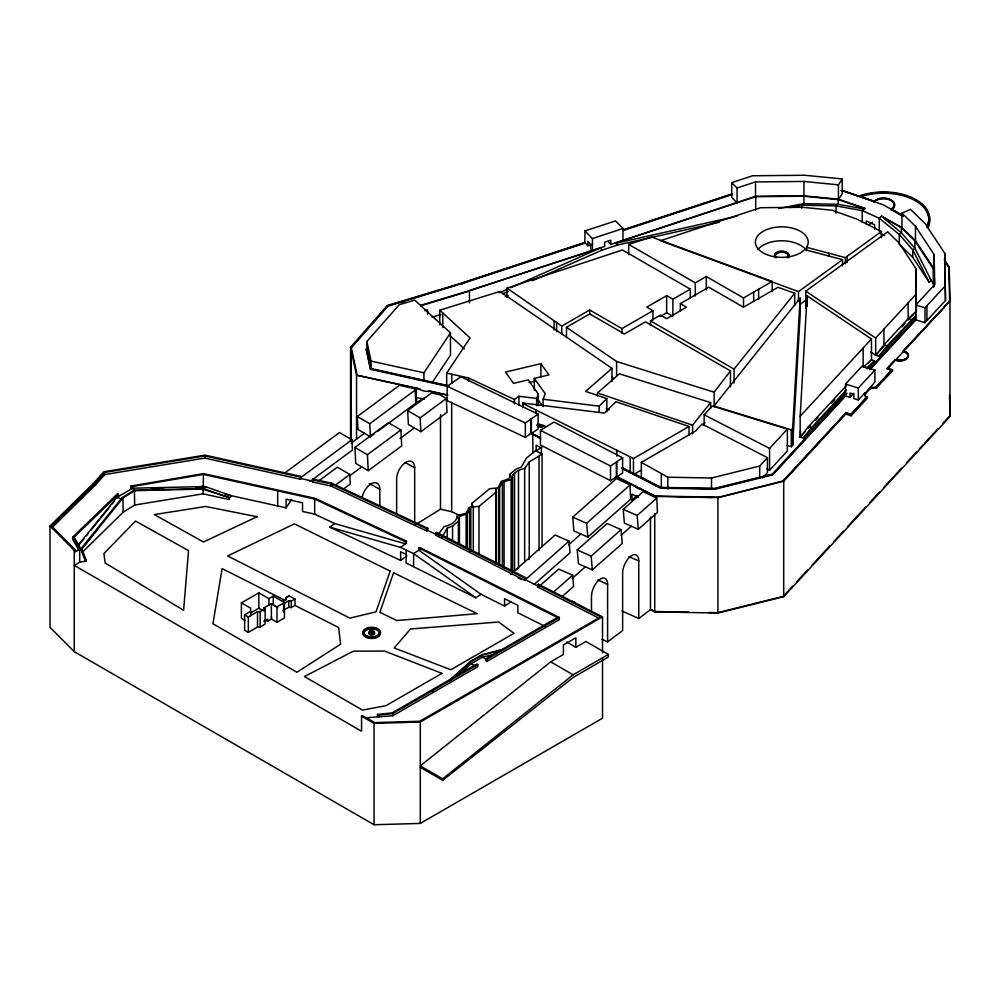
<?xml version="1.0" encoding="UTF-8"?>
<svg xmlns="http://www.w3.org/2000/svg" width="1000" height="1000" viewBox="0 0 1000 1000"><rect width="100%" height="100%" fill="white"/><g stroke="black" fill="none" stroke-linecap="round" stroke-linejoin="round"><path stroke-width="1.5" d="M78.737 550.237L81.812 550.262L81.925 549.075L81.1 549.225L80.988 550.425L81.812 550.262L81.862 548.763L123.025 497.938L134.662 490.675L202.675 489.1L229.188 497.612L203.137 488.575L134.412 490.175L122.112 497.625L80.925 548.737L85.575 561.112L80.925 548.737L81.862 548.763L86.412 560.962L79.713 562.212L74.25 565.375L361.562 731.25L361.562 716.15L363.137 715.987L374.625 722.613L419.775 721.263L600.588 616.862L537.513 584.75L537.513 586.9L599.212 618.325M374.1 434L370.412 436.725L357.975 429.513L357.3 416.525L399.475 385.3L416.512 389.075L415.838 403.088L377.788 431.262M792.663 428.387L800.138 298.137L713.938 406.05L791.312 429.85L792.663 428.387L792.663 445.238L791.312 446.7L786.85 445.325M792.663 445.238L800.138 315L800.138 298.137M844.112 393.812L803.288 438.05L800.175 437.1L800.175 416.225L807.087 295.825L871.45 339L871.45 359.862L868.35 363.225M805.425 431.413L800.175 437.1L800.525 430.925M131.738 486.613L131.738 488.775L130.812 488.237L130.812 486.075L131.738 486.613L203.438 474.412L203.113 493.8L228.637 499.45L231.163 495.65L205.637 486.75L203.438 486.262L196.1 487.463L201.975 487.337M621.987 468.475L660.688 488.188L715.013 489.162L772.812 474.8L845.512 396.025L849.987 397.4L849.987 393.088L853.875 394.275L853.875 398.587L858.337 399.963L864.775 392.987L865.312 396.262L866.963 397.212L850.925 414.6L866.963 396.788L867.463 398.088L851.162 415.763L846.5 414.325L846.5 413.175L783.713 481.213L717.788 497.612L783.238 480.913L846.137 412.688L850.925 414.162M203.425 490.075L203.137 488.575L202.862 490.037M228.637 499.45L228.875 498.088M228.95 498.975L229.188 497.612M80.988 550.425L80.925 548.737L81.925 549.075M458.363 544.25L458.363 521.2L459.45 516.462L467.362 513.775L470.675 507.2L478.975 506.425L496.425 491.938L496 489.125L499.625 487.388L502.413 481.912L511.112 479.738C511.875 472.837 518.638 469.75 524.663 468.488L529.237 462.013L542.087 454.025L535.487 450.637L526.325 458.225L521.312 467.013L516 469.125L510.2 473.95L509.113 478.7L501.2 481.388L498 487.912L489.588 488.738L472.137 503.212L472.137 506.337M472.137 503.212L472.562 506.037L468.938 507.775L466.15 513.25L457.45 515.413C456.625 522.25 449.9 525.438 443.9 526.663L439.325 533.138M536.638 405.763L536.638 398.45L538.3 393.975L528.2 379.875L513.55 383.375L505.475 372.1L540.862 363.65L548.95 374.925L534.3 378.425L534.3 390.138M543.1 406.562L543.1 399.237L545.188 393.612L534.3 378.425M865.512 394.525L865.512 395.238L864.438 394.625L864.775 392.987M312.725 479.837L313.05 479.087L331.737 483.237L427.725 528.3L427.725 530.462L426.788 531L331.075 486.062L312.725 482L312.725 479.837L331.075 483.9L426.788 528.85L427.725 528.3M312.725 482L313.05 479.087M806.575 250.4L806.575 247.3L807.837 244.688A26.412 15.25 0 0 0 777.1 227.1A26.412 15.25 0 0 0 758.975 249.788A26.412 15.25 0 0 0 802.1 251.863L804.737 249.613L842.55 259.688L842.55 265.863M442.238 536.925L447.25 528.138L452.562 526.038L458.363 521.2M842.2 178.95L842.2 193.762L838.438 199.662L838.438 184.85L842.2 178.95L804.788 175.263L752.525 175.775L731.737 182.625L731.737 197.438L737.062 202.825L737.062 188.012L731.737 182.625M903.125 216.525L891.137 209.613L892.837 207.613A10.725 6.188 0 0 0 890.075 199.6A10.725 6.188 0 0 0 875.962 200.138L874.338 201.788L875.962 200.562A10.725 6.188 0 0 1 890.075 200.037A10.725 6.188 0 0 1 892.837 208.038L891.125 209.325L883.55 204.95L843.65 191.05L874.025 201.238L875.713 199.988A11.075 6.4 0 0 1 891.375 199.988A11.075 6.4 0 0 1 891.375 209.037L902.05 215.2M52.638 527.05L95.688 484.738L104.75 474.562L204.862 458.1L300.475 479.275L300.938 476.413L204.925 455.138L103.837 471.763L94.537 482.212L50 525.975L50 627.35L74.25 651.65L374.038 824.737L420.288 823.425L602.513 718.213L602.513 658.95M300.475 479.275L300.938 476.413M204.163 488.963L205.637 486.75L205.637 487.463M225.15 494.325L286.1 507.825L291.788 499.288M423.925 380.275L423.925 372.8L450.462 332.875L414.688 300.113L399.162 304.788L366.887 341.475L366.887 348.95L371.1 368.575L447.775 385.55M351.238 347.812L387.825 306.212L462.163 283.387L387.825 305.788L351.238 347.375L357.15 375.3L419.575 388.7C418.038 390.1 429.55 392.725 429.012 390.788L447.688 394.925M419.338 389.487L419.575 388.7M432.488 382.212L450.462 355.163L450.462 332.875M428.775 391.575L429.012 390.788M446.688 384.837L446.688 373.125L470.062 337.95L439.775 310.2L499.888 291.462L611.987 368.338L611.987 381.525M783.238 480.913L846.137 412.688M828.1 413.95L845.962 390.4M714.112 406.788L714.112 392.212L730.462 370.9L645.475 321.838L624.45 333.975L589.712 313.913L566.487 327.325L566.487 337.525M800.175 437.1L808.45 426.688L846.338 385.637M803.288 438.05L811.562 427.638L846.287 390.012M870.5 351.812L875.675 355.288L883.962 344.875L908.15 318.675L916.425 311.137L915.85 268.475L898.975 242.875L887.675 231.788L805.775 291.15L805.775 308.387M916.425 293.888L875.675 338.05L875.675 355.288L878.787 356.25L887.062 345.838L916.425 314.913M734.075 383.075L734.075 369.125L794.7 293.225L777.962 287.312L743.487 307.225L708.775 287.188L680.35 303.6L680.35 311.35M692.575 433.8L692.575 425.163L710.6 402.587L619.388 373.787L597.463 392.962L597.463 395.838M703.012 425.05L704.912 422.675M84 546.375L92.788 535.45M94.75 533.025L96.7 530.6M77.7 545.775L116.95 497.312L132.725 488.2L203.438 486.587M78.587 545.4L84.338 538.3M86.263 535.925L88.175 533.562M91.05 530.013L110.237 506.325M112.15 503.95L114.075 501.587M350.55 440.938L350.55 347.312L387.325 305.5L461.85 283.05L584.913 242.463L587.75 245.775L592.125 244.325M117.463 495.938L118.4 496.475L118.4 494.325L117.463 493.775L72.688 537.137L78.662 547.725L78.662 549.875L75.213 551.875L75.213 549.712L51.525 525.975L95.688 482.587L104.75 472.413L204.862 455.938L300.475 477.125M517.175 568.862L512.587 572.362L512.587 475.363M704.137 425.712L704.137 414.787L712.262 406L787.375 429.113L787.375 450.962L769.562 470.262L766.838 468.862M769.562 470.262L769.562 448.413L787.375 429.113M800.175 416.225L871.45 339M641.338 462.35L667.837 477.212L711.525 478L759.7 466.025L767.438 457.65L702.013 424.012L695.475 431.1L641.338 462.35L641.338 477.275L657.3 486.5M915.825 319.837L915.825 305.025L934.762 284.513L934.087 254.525L915.487 226.312L901.963 213.162L910.475 209.35L925.163 223.625L944.762 253.35L945.487 300.45L925 322.65L915.825 319.837L870.512 368.938M845.512 396.025L845.512 384.087L862.075 366.138L874.9 370.087L874.9 382.013L864.775 393.713M762.6 477.812L767.438 472.575L767.438 457.65M808.575 428L810.675 425.725M815.925 420.025L818.025 417.75M831.675 402.962L834.825 399.55M875.675 355.288L883.962 346.312M901.838 326.95L904.987 323.525M910.212 317.863L916.425 311.137M867.212 368.787L874.562 360.825L871.45 359.862L863.175 367.4L863.175 347.975M878.787 356.25L916.4 315.487M925 322.65L925 307.838L945.487 285.637M846.975 393.2L772.337 474.075L714.887 488.35L660.95 487.375L622.325 467.7M869.975 368.275L916.225 318.163M621.987 468.05L660.688 487.75L715.013 488.738L772.812 474.375L845.512 395.588M869.463 369.65L915.825 319.4M858.337 399.963L858.337 388.025L874.9 370.087M849.987 397.4L853.775 393.288M886.988 368.5L891.725 370.387L886.988 368.5L895.037 359.775L897.887 360.112A8.225 4.75 0 0 0 907 357.713A8.225 4.75 0 0 0 905.362 352.013L903.275 350.838L950 301.025L950 416.5L783.713 596.688L717.913 613.038L654.737 611.888L650.462 609.712L650.462 517.025M886.988 368.925L893.138 362.262M903.275 351.275L903.863 351.025A8.762 5.062 0 0 1 907.475 357.863A8.762 5.062 0 0 1 895.625 359.95L895.037 360.2L897.887 360.538A8.225 4.75 0 0 0 907 358.15A8.225 4.75 0 0 0 905.362 352.438L903.275 351.275L918.988 334.263M921.075 331.987L942.013 309.312M944.1 307.038L949.338 300.938M887.913 369.45L887.913 368.3L950 301.025L949.237 267.238L944.237 259.637M864.6 394.712L869.388 389.525M887.913 368.3L892.575 369.738L892.575 370.887L876.175 387.95L876.175 386.8L891.725 369.963M891.725 370.387L876.175 387.238L872.138 387.463L868.512 388.938M851.162 415.763L851.162 414.613L867.463 396.938M876.775 388.013L876.775 386.863L892.575 369.738M792.75 586.062L783.238 596.388L719.275 612.288M796.988 581.487L807.562 570.025M811.8 565.438L829.788 545.95M834.013 541.362L843.538 531.05M847.775 526.462L865.763 506.975M869.987 502.388L879.513 492.075M883.737 487.488L901.725 468M907.013 462.262L916.538 451.95M919.712 448.512L922.887 445.075M925 442.775L937.7 429.025M942.987 423.288L949.338 416.413M118.4 494.325L74.138 537.225L79.713 547.112L79.713 562.212M82.925 551.712L123.025 512.312L134.662 505.05L203.113 493.8M599.163 412.013L599.163 406.163L606.838 398.6L585.6 391.413L611.987 368.338M787 257.638L787.875 256.775A6.6 3.812 0 0 0 780.987 251.513A6.6 3.812 0 0 0 776.525 257.587M719.2 222.325L617.463 245.05L615.388 242.95L755.525 196.3L803.975 195.837L838.438 199.225L864.737 208.263L862.237 210.625L836.038 205.912L801.762 205.225L789.862 207.537M864.737 208.263L864.4 209.013L838.2 204.3L803.925 203.625L778.65 208.525M866.275 368.35L874.562 360.825M449.338 680.375L470.625 661.225L481.838 654.75L504.775 648.9M449.9 680.7L471.188 661.55L482.4 655.075L502.388 649.975M458.663 675L471.188 663.7L482.4 657.237L495.688 653.875M572.712 517.15L616.425 478.525L630 484.95L630.65 499.212L587.825 537.05L573.9 530.938L572.712 517.15L586.65 523.263L587.825 537.05M510.5 574.425L555.1 535.025L569.038 541.138L570.037 552.788L534.3 584.35M586.65 523.263L630 484.95M525.237 579.825L569.038 541.138M568.638 544.812L580.875 534M630.65 499.212L631.962 499.888L637.212 495.7M577.225 549.987L607.163 523.525L621.1 529.637L622.275 543.425L592.337 569.875L578.413 563.775L577.225 549.987L591.163 556.087L592.337 569.875M623.2 509.363L643.213 491.675L656.787 498.1L657.438 512.362L638.312 529.263L624.388 523.15L623.2 509.363L637.137 515.462L638.312 529.263M539.575 585.988L558.713 569.087L572.638 575.188L573.6 586.438L562.163 596.55M591.163 556.087L621.1 529.637M637.137 515.462L656.787 498.1M553.188 592.375L572.638 575.188M572.137 578.513L585.363 566.825M621.025 535.312L631.337 526.2M869.562 368.562L873.1 365.6M442.7 780.288L573.1 677.525L608.362 656.963L608.362 654.438L585.95 641.5L575.85 647.325L575.85 637.812L563.4 645L563.4 654.513L550.688 661.85L420.288 765.9L442.7 778.85L442.7 780.288L420.288 767.337M442.7 778.85L573.1 674.8L608.362 654.438M370.412 436.725L369.75 423.738L416.512 389.075M602.025 639.375L607.6 641.85L622.638 630.575L622.638 573.05A13.213 6.575 -66 0 1 630.7 556.225A13.213 6.575 -66 0 1 638.763 560.962L638.763 618.488L622.05 611.062M638.763 618.488L650.863 609.412L655 611.512L688.688 612.125M868.863 224.925L872.537 222.2M862.237 222.125L862.237 210.625L879.262 218.263L899.275 234.438L899.275 244.2L912.725 257.288L929.225 282.3L931.375 280.688L914.887 248.275L901.438 232.825L881.425 216.225L901.963 227.55L915.487 240.7L934.087 268.9L934.45 285.4M284.738 473.038L339.462 432.525L351.912 439.738L352.438 450.025L309.962 481.488M300.675 477.675L351.912 439.738M351.25 443.013L364.425 433.25M354.9 447.45L388.375 422.675L400.887 429.925L401.712 445.875L368.25 470.662L355.737 463.413L354.9 447.45L367.425 454.7L368.25 470.662M407.663 410.625L431.562 392.925L439.787 394.75L446.312 398.525L447.025 412.337L420.887 431.688L408.375 424.438L407.663 410.625L420.175 417.875L420.887 431.688M318.188 481.362L337.312 467.2L349.825 474.45L350.312 483.938L343.088 489.275M367.425 454.7L400.887 429.925M420.175 417.875L446.312 398.525M335.375 485.15L349.825 474.45M349.775 475.725L361.725 466.875M399.988 438.55L414.363 427.9M798.487 300.9L798.487 291.625L842.55 259.688M806.575 247.3L845.375 257.638L881.413 231.513L856.525 218.975L832.013 210.2L802.575 207.3L760.525 207.712L660.4 240.712L798.487 291.625M799.75 304.613L806.038 300.05M610.525 480.675L610.525 466.012L622.612 457.775L554.012 422.05L540.45 430.325L540.45 444.988L610.525 480.675L616.825 476.6L636.525 486.625L636.087 487.35L639.562 489.125L640 488.4L655 496.037L717.788 497.175M655 496.037L616.825 477.025L622.612 472.875L622.612 457.775M540.788 438.812L538.3 437.55L538.737 436.825L531.375 433.15L525.35 437.362L447.175 400.662L447.175 386.287L460.938 376.75L538.075 414.162L538.075 428.975L531.375 433.587L531.375 418.775L538.075 414.162M406.95 555.95L400.65 560.425L329.75 527.125L334.75 523.575L405.487 543.85L406.425 543.312L406.425 541.15L315.35 498.387L203.5 473.612L130.812 486.075M514.4 403.875L514.4 399.475L518.938 396.262L536.638 398.45M522.6 407.738L523.05 403.038L604.412 413.075L615.95 401.725L689.038 426.475L689.038 435.238M525.35 437.362L525.35 422.987L531.375 418.775M545.388 426.25L543.925 425.55L541.225 427.4L537 425.412M329.75 527.125L400.487 547.4L405.487 543.85L405.487 541.7L406.425 541.15M435.637 533L436.475 532.413L439.95 534.038L525.65 577.688L525.65 579.85L524.712 580.388L435.637 535.163L435.637 533L524.712 578.225L525.65 577.688M435.637 535.163L436.475 534.562L436.475 532.413M415.163 390.112L415.838 403.088L424.012 398.237M541.975 447.075L536.15 450.975L536.15 445.225L541.438 447.938L541.438 453.688M400.487 547.4L406.112 550.05L406.112 562.987L475.838 597.75L481.037 594.3L504.6 606.112L511 601.862M538.3 437.55L538.737 436.825M636.087 487.35L636.525 486.625M639.562 489.125L640 488.4M415.962 524.4L440.5 509.212L451.662 511.688L460.062 515.638M130.812 488.237L132.037 487.525M74.25 651.65L74.25 550.275L75.213 549.712M78.662 547.725L79.713 547.112M561.812 333.875L561.812 326.087L589.712 309.988L621.962 328.612L652.95 310.725L652.95 320.05M690.312 298.488L690.312 289.15L672.875 299.212L666.65 295.625L646.725 307.125L652.95 310.725M628.7 254.675L628.7 244.412L695.288 282.85L706.287 276.5L743.487 297.975L772.163 281.425L772.163 291.688M650.462 325.5L650.462 320.863L660.425 315.113L666.65 318.7L686.575 307.2L680.35 303.6M660 316.562L666.65 312.738L672.875 316.325M891.375 209.037L903.125 216.1M537 424.975L541.7 427.125L538.713 426.25M245.362 620.588L241.4 618.3L241.4 602.888L258.837 592.825L268.9 598.625L273.25 596.112L284.45 602.575L284.45 618L276.975 622.312L271.775 619.3L271.375 616.912M263.9 610.913L263.9 607.975L265.15 608.688L265.15 624.1L260.163 626.987L257.525 627.075L248.337 632.375L244.6 630.212L244.6 614.8L250.65 611.312M250.787 612.888L258.837 608.237L262.613 610.413M244.6 614.8L248.337 616.962L257.525 611.663L260.163 611.562L265.15 608.688M263.9 607.975L271.375 603.663L276.975 606.888L284.45 602.575M283.163 610.475L288.762 607.238L291.25 607.6L294.988 605.438L294.988 598.975L289.025 595.95L285.663 597.9L286.275 599.325L282.913 601.275M283.163 604L288.762 600.763L291.25 601.125L294.988 598.975M263.9 621.225L267.638 619.075L267.638 621.225L264.975 619.688M267.638 621.225L271.375 619.075L271.375 603.663M418.8 548L419.738 547.463L559.338 617.45L559.338 619.612L486.925 661.413L485.988 660.875L485.988 658.725L557.4 617.487L418.8 548L418.8 550.163L481.037 594.3M419.738 549.612L413.612 553.612L413.612 566.55M522.6 403.363L633.462 458.55L689.038 426.475M633.462 474.637L641.4 470.05M868.512 389.663L872.138 388.175L876.175 387.95M537.513 584.75L538.45 584.212L602.513 616.838L602.513 652.712M537.513 586.9L538.45 586.362L538.45 584.212M377.438 716.612L377.438 714.45L378.562 715.1L392.85 713.562L477.738 664.562L477.738 666.712L392.85 715.725L366 717.837M485.988 658.725L486.925 659.262L559.338 617.45M361.562 716.15L374.038 723.35L420.288 722.038L602.513 616.838M289.025 595.95L285.65 597.888L285.663 600.487M499.35 292.75L507.887 289M510.737 287.75L600.425 247.887L469.137 290.75L420.688 305.35M502.512 293.9L508.212 291.388M532.413 280.75L602.175 250.087L617.463 245.05M628.7 244.412L651.587 236.975L772.163 281.425M584.913 242.463L584.913 230.963L615.5 220.875L623.038 228.487L622.925 240.312M737.062 188.012L755.525 181.925L803.975 181.45L838.438 184.85M584.913 230.963L592.45 238.575L623.038 228.487M622.888 229.95L732.175 193.9M462.163 283.812L461.987 283.212L585.062 242.625M623.038 230.1L732.2 194.1M461.987 283.637L585.062 243.05M623.038 230.538L732.2 194.537M608.288 241.925L610.8 244.462L755.713 196.688L803.925 196.213L838.2 199.587L864.737 208.688M506.962 297.462L506.962 288.125L622.45 249.975L690.312 289.15M505.262 296.425L508.225 295.45M400.525 302.575L404.95 301.238M420.6 305.8L469.45 291.087L469.45 302.938M424.925 310.675L427.562 309.887L427.562 314.2M432.05 317.162L441.025 314.462M529.062 382.575L534.963 381.163M737.188 216.15L615.712 243.275L615.388 242.512M85.688 559.925L86.512 559.763M874.338 201.35L843.65 191.05M377.438 714.45L392.212 712.862L476.812 664.025L477.738 664.562M151.275 488.5L163.637 488.212M679.5 496.912L711.663 497.5M708.6 612.487L717.788 612.65M840.962 190.575L843.775 190.863M543.1 399.237L599.163 406.163M446.688 373.125L468.638 377.987L514.4 399.475M366.887 341.475L371.1 361.087L423.925 372.8M447.312 386.287L370.5 369.275L366.2 348.888L370.5 368.85L448.825 386.2M350.55 347.312L356.55 375.15L419.575 389.137M428.775 391.15L447.688 395.363M424.137 399.175L416.613 397.512L416.613 403.263M300.938 478.562L313.05 481.25M203.438 474.412L314.675 499.062L405.487 541.7M334.75 523.575L314.675 514.15L302.538 511.463L302.538 502.837L286.1 499.2L286.1 507.825M537.962 423.8L543.925 425.55M915.825 305.025L925 307.838M908.15 318.675L911.25 319.625M887.062 345.838L883.962 344.875L883.962 329.075M845.512 384.087L858.337 388.025M865.312 396.987L867.463 398.088M846.137 413.125L851.162 414.613M808.45 426.688L811.562 427.638L811.562 429.075M566.487 327.325L616.6 361.475L714.112 392.212M597.463 392.962L692.575 425.163M606.237 408.888L609.163 409.875M116.95 497.312L122.112 499.062L122.112 497.625L123.025 497.938L123.025 512.312M81.062 550.013L81.812 550.262M629.012 556.638L638.763 560.962M597.85 580L607.6 584.325L607.6 641.85M537.463 424.7L541.7 426.7M447.175 386.287L525.35 422.987M538.737 437.262L530.9 433.425L530.9 419.038M427.725 530.462L436.475 534.562M406.112 554.338L400.65 551.763L400.65 560.425M406.112 550.05L413.612 553.612L475.838 597.75M545.1 626.413L517.9 612.788L517.9 605.363L504.6 598.7L504.6 606.112M284.85 600.312L222.113 568.587L212.95 623.763L296.938 672.25L340.625 644.163L338.6 627.5L294.988 605.438M540.45 430.325L610.525 466.012M538.3 437.113L532.812 434.325L532.812 453.05M636.087 486.912L616.35 476.863L616.35 462.2M639.562 488.688L654.737 496.413L717.913 497.562L717.913 613.038M638.575 497.5L631.962 494.137L631.962 499.888M525.65 579.85L538.45 586.362M518.288 577.9L521.438 579.5M704.137 414.787L769.562 448.413M405.387 462.675L414.675 467.675L414.675 523.65M369.225 483.525L379.837 489.237L379.837 506.337M881.425 216.225L901.438 227.787L914.887 240.863L933.425 268.975L933.825 286.875M880.6 233.412L884.6 235.725M650.462 320.863L734.075 369.125M550.688 661.85L573.1 674.8M481.838 656.912L486.2 659.425M470.625 663.375L475 665.9M277.725 607.638L273.25 605.062L273.25 596.112M241.4 602.888L250.65 608.225L250.65 615.938M357.3 416.525L369.75 423.738M566.95 642.013L575.85 647.325M805.775 291.15L875.675 338.05M611.462 376.912L614.025 378.663M506.962 288.125L561.812 326.087M449.625 335.337L464.387 348.862M50 525.975L74.25 550.275M602.175 250.087L600.1 247.562M537.925 399.588L542.463 405.913M944.725 260.963L948.888 267.275L949.65 301.413M944.725 261.388L948.888 267.275M929.737 278.188L933.425 283.788L933.487 286.775M78.662 549.875L72.688 539.3L72.688 537.137M929.225 282.3L912.725 249.875L899.275 234.438L901.438 232.825L901.438 227.787M201.175 486.637L203.113 490.55M134.662 492.113L132.725 488.2L132.725 486.05M121.975 497.788L122.112 499.062M949.513 395L950 416.5M945.487 300.45L944.762 253.35M916.287 305.15L915.85 268.475M203.137 488.575L203.15 490.05M949.237 267.238L949.237 279.713M934.087 254.525L934.087 268.9M933.425 268.975L933.425 283.788M926.95 305.738L926.95 320.55M915.487 226.312L915.487 240.7M914.887 240.863L914.887 248.275L912.725 249.875L912.725 257.288M908.15 302.863L908.15 320.112M903.863 351.025L903.863 351.45A8.762 5.062 0 0 1 907.475 358.3A8.762 5.062 0 0 1 895.625 360.375L895.625 359.95M901.963 213.162L901.963 227.975M891.35 208.725L891.375 210.188A11.075 6.4 0 0 0 894.25 204.013M891.125 208.888L891.137 209.613M881.888 215.963L879.262 218.263L879.262 231.213M881.413 231.513L881.413 237.688M874.65 229.137L874.65 224.825L866.3 221.075L866.3 223.95M874.038 202.4L874.038 201.25L873.85 201.85M872.138 387.463L872.138 388.175M869.963 388.713L869.963 389.438M866.963 396.788L866.963 397.938M864.438 393.9L864.438 394.625M847.163 256.337L847.163 262.525M845.375 257.638L845.375 263.812M838.2 199.587L838.2 204.3L836.038 205.912L836.038 213.125M829.1 253.3L829.1 256.388M807.087 295.825L807.087 306.262M803.975 181.45L803.975 195.837M803.925 196.213L803.925 203.625L801.762 205.225L801.762 208.188M794.7 293.225L794.7 305.625M791.312 429.85L791.312 446.7M783.713 481.213L783.713 596.688M759.7 466.025L759.7 477.975M758.637 289.225L758.637 299.5M755.713 196.688L755.713 210.062M755.525 181.925L755.525 196.3M753.662 292.1L753.662 300.9M743.487 297.975L743.487 306.775M730.462 370.9L730.462 386.925M711.525 478L711.525 488.45M710.6 402.587L710.6 408.35M706.287 276.5L706.287 289.7M695.288 282.85L695.288 296.05M672.875 299.212L672.875 314.775M667.837 477.212L667.837 489.15M666.65 295.625L666.65 312.738M661.3 473.875L661.3 487.312M654.737 513.587L654.737 611.888M633.462 458.55L633.462 473.175M630.163 456.912L630.163 472.987M621.962 328.612L621.962 333.275M616.825 450.262L616.825 456.125M616.825 461.925L616.825 477.025M616.6 361.475L616.6 376.037M610.8 244.462L610.8 240.15L604.688 242.162L604.688 246.475L469.137 290.75M606.838 398.6L606.838 411.788M592.45 238.575L592.45 250.512L590.6 248.637L590.6 244.325L587.75 241.45L587.75 245.775M591.487 611.962L591.487 596.413A13.213 6.575 -66 0 1 599.538 579.587A13.213 6.575 -66 0 1 607.6 584.325M589.712 309.988L589.712 314.65M556.6 322.413L556.6 331.75M554.05 320.662L554.05 329.988M542.087 454.025L542.087 546.788M540.862 363.65L540.862 376.825M539.038 456.562L539.038 550.5M538.3 393.975L538.3 405.688M536.013 410.037L536.013 412.962M529.237 462.013L529.237 559.575M524.663 468.488L524.663 562.062M524.712 578.225L524.712 580.388M523.05 403.038L523.05 407.425M518.938 396.262L518.938 405.05M518.5 470.438L518.5 568.2M514.525 472.85L514.525 570.188M511.112 479.738L511.112 570.013M510.2 473.95L510.2 477.038M504.075 481.075L504.075 567.812M502.413 481.912L502.413 566.962M499.625 487.388L499.625 565.425M498.787 488.237L498.787 564.612M496.425 491.938L496.425 563.275M496 489.125L496 563.763M486.925 659.262L486.925 661.413M478.975 506.425L478.975 554.138M473.288 506.375L473.288 550.95M470.675 507.2L470.675 550.812M470.4 507.287L470.4 550.325M469.625 508.088L469.625 551.125M468.638 377.987L468.638 380.913M467.362 513.775L467.362 549.125M466.1 514.65L466.1 548.462M459.45 516.462L459.45 544.125M457.45 515.413L457.45 518.4M452.562 526.038L452.562 541.4M451.812 374.263L451.812 383.05M451.662 402.463L451.662 511.688M447.25 528.138L447.25 538.9M442.825 313L442.825 327.638M440.5 414.75L440.5 509.212M439.775 310.2L439.775 324.837M439.087 534.625L439.087 536.775M433.162 690.3L433.162 692.45M426.788 528.85L426.788 531M420.288 722.038L420.288 823.425M396.65 514.587L396.65 478.837A13.213 7.362 -61.7 0 1 405.662 462.475A13.213 7.362 -61.7 0 1 414.675 467.675M392.85 713.562L392.85 715.725M378.562 715.1L378.562 717.262M374.038 723.35L374.038 824.737M371.1 361.087L371.1 368.575M356.55 375.15L356.55 439.125M351.238 347.375L351.238 439.525M331.737 483.237L331.737 486.35M331.075 483.9L331.075 486.062M314.675 499.062L314.675 514.15M291.25 601.125L291.25 607.6M288.762 600.763L288.762 607.238M283.55 605.575L283.55 612.05M277.675 490.863L277.675 505.962M276.975 606.888L276.975 622.312M268.9 598.625L268.9 604.8M260.163 611.562L260.163 626.987M258.837 592.825L258.837 608.237M257.525 611.663L257.525 627.075M248.337 616.962L248.337 632.375M204.862 455.938L204.862 458.1M134.662 505.05L134.412 490.175L134.412 491.613M116.95 495.15L116.95 498.038M104.75 472.413L104.75 474.562M95.688 482.587L95.688 484.738M374.425 628.6A8.8 5.088 0 0 1 379.775 635.425A8.8 5.088 0 0 1 367.512 637.913A8.8 5.088 0 0 1 364.312 630.638M367.713 628.888A8.8 5.088 0 0 1 369.875 628.45M372.575 630.788A2.85 1.65 0 0 1 373.762 633.475A2.85 1.65 0 0 1 369.025 632.962A2.85 1.65 0 0 1 371.838 630.7M365.812 636.45A7.862 4.537 0 0 1 365.95 630.325A7.862 4.537 0 0 1 376.538 629.862A7.862 4.537 0 0 1 378.25 635.913M375.213 637.475A7.862 4.537 0 0 1 369.225 637.737M374.475 633.088A2.85 1.65 0 0 1 371.15 635.05A2.85 1.65 0 0 1 369.288 632.525M373.237 632.05A2.85 1.65 0 0 1 373.8 632.325M362.125 497.413A13.213 7.362 -61.7 0 1 372 483.4A13.213 7.362 -61.7 0 1 379.837 489.237M572.413 601.375A13.213 6.575 -66 0 1 575.363 603.112M775.863 257.712A7.262 4.2 0 0 1 781.137 251.112A7.262 4.2 0 0 1 788.4 257.05M775.675 257.438A6.6 3.812 0 0 1 781.85 252.2A6.6 3.812 0 0 1 787.875 257.5M774.975 257.462A7.262 4.2 0 0 1 782.087 251.825A7.262 4.2 0 0 1 788.4 257.762M857.5 196.6A46.15 26.65 0 0 1 911.825 197.55A46.15 26.65 0 0 1 926.938 227.675M860.863 195.987A45.263 26.137 0 0 1 911.05 197.85A45.263 26.137 0 0 1 927.288 225.338M860.863 196.713A45.263 26.137 0 0 1 911.05 198.575A45.263 26.137 0 0 1 927.288 226.05M928.675 215.175A46.15 26.65 0 0 1 928.138 227.625M757.812 249.625A26.412 15.25 0 0 1 782.837 240.775A26.412 15.25 0 0 1 806.587 250.738M891.375 201.137A11.075 6.4 0 0 1 893.138 202.463M188.538 550.625L183.6 610.262L105.125 562.975L103.925 553.525L135.562 521.075L188.538 550.625M371.238 632.263L372.137 632.362L371.287 632.2M390.175 571.1L376.012 611.838L349.875 618.125L227.662 555.938L294.4 523.888L390.175 571.1M393.587 572.762L379.85 612.275L396.763 620.538L477.2 613.688L393.587 572.762M410.55 628.975L394.175 647.975L450.8 669.737L514.025 633.325L498.638 622L410.55 628.975M441.938 673.375L386 705.662L362.488 710.1L304.413 676.562L353.338 651.2L384.55 651.05L441.938 673.375M257.038 516.737L203.487 542L154.312 514.575L205.688 506.488L257.038 516.737M366.85 636.6A8.8 5.088 0 0 0 380.462 632.638A8.8 5.088 0 0 0 367.713 627.812A8.8 5.088 0 0 0 366.85 636.6M367.375 636.15A7.862 4.537 0 0 0 379.525 632.6A7.862 4.537 0 0 0 368.137 628.3A7.862 4.537 0 0 0 367.375 636.15M370.9 631.575A1.425 0.825 0 0 0 373.1 630.925A1.425 0.825 0 0 0 371.037 630.15A1.425 0.825 0 0 0 370.9 631.575M370.9 631.038A1.425 0.825 0 0 0 373.1 630.388A1.425 0.825 0 0 0 371.037 629.612A1.425 0.825 0 0 0 370.9 631.038"/></g></svg>
